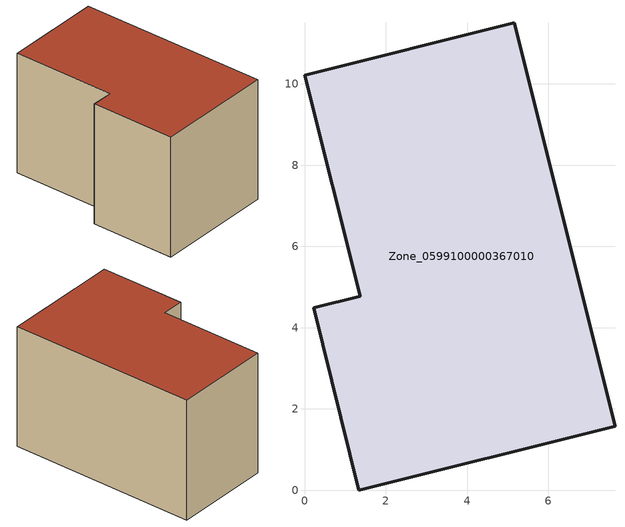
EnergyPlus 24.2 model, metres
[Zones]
Zone_0599100000367010
 floor ground (C_G): 0.23,4.49 1.37,4.77 0,10.22 5.16,11.51 7.64,1.58 1.34,0 z0
 wall outside (C_F): 1.37,4.77 0.23,4.49 1.34,0 7.64,1.58 5.16,11.51 0,10.22 1.37,4.77 z0:6.66
 roof outside (C_R): 5.16,11.51 0,10.22 1.37,4.77 0.23,4.49 1.34,0 7.64,1.58 z6.66
[BUILDING]
Pand.0599100000367010: North Axis=0; Terrain=City; Loads Convergence Tolerance Value=0.04; Temperature Convergence Tolerance Value=0.4; Solar Distribution=FullExterior; Maximum Number of Warmup Days=25; Minimum Number of Warmup Days=1
[Site:Location]
Rotterdam.The.Hague.AP_ZH_NLD Design_Conditions: Latitude=51.96; Longitude=4.45; Time Zone=1; Elevation=-4.5
[SITE:GROUNDTEMPERATURE:BUILDINGSURFACE]
18, 18, 18, 18, 18, 18, 18, 18, 18, 18, 18, 18
[MATERIAL] Thermal Absorptance=0.9; Solar Absorptance=0.7; Visible Absorptance=0.7
Name | Roughness | Thickness | Conductivity | Density | Specific Heat
G.TC.1992-2005 | MediumSmooth | 0.15 | 0.06 | 540 | 1210
F.TC.1992-2005 | Rough | 0.3 | 0.12 | 1920 | 840
R.TC.1992-2005 | MediumRough | 0.2 | 0.08 | 1500 | 1000
[CONSTRUCTION]
C_G: G.TC.1992-2005
C_F: F.TC.1992-2005
C_R: R.TC.1992-2005
[ZONE]
Zone_0599100000367010: Type=1; Multiplier=1; Ceiling Height=Autocalculate; Volume=Autocalculate; Floor Area=autocalculate; Part of Total Floor Area=Yes
[ZONEINFILTRATION:DESIGNFLOWRATE]
Infil_Zone_0599100000367010: Zone or ZoneList or Space or SpaceList=Zone_0599100000367010; Schedule=AlwaysOn; Design Flow Rate Calculation Method=Flow/Area; Flow Rate per Floor Area=0.0015; Constant Term Coefficient=1; Temperature Term Coefficient=0; Velocity Term Coefficient=0; Velocity Squared Term Coefficient=0
[HVACTEMPLATE:ZONE:IDEALLOADSAIRSYSTEM]
Zone_0599100000367010: Maximum Heating Supply Air Temperature=50; Minimum Cooling Supply Air Temperature=13; Maximum Heating Supply Air Humidity Ratio=0.0156; Minimum Cooling Supply Air Humidity Ratio=0.0077; Heating Limit=NoLimit; Cooling Limit=NoLimit; Dehumidification Control Type=ConstantSensibleHeatRatio; Cooling Sensible Heat Ratio=0.7; Dehumidification Setpoint=60; Humidification Control Type=None; Humidification Setpoint=30; Outdoor Air Method=None; Outdoor Air Flow Rate per Person=0.00944; Outdoor Air Flow Rate per Zone Floor Area=0; Outdoor Air Flow Rate per Zone=0; Demand Controlled Ventilation Type=None; Outdoor Air Economizer Type=NoEconomizer; Heat Recovery Type=None; Sensible Heat Recovery Effectiveness=0.7; Latent Heat Recovery Effectiveness=0.65
[ZONECONTROL:THERMOSTAT]
ThermostatControl_Zone_0599100000367010: Zone or ZoneList=Zone_0599100000367010; Control Type Schedule=DualSetpointControlType; Control 1=Thermostat_Zone_0599100000367010; Temperature Difference Between Cutout And Setpoint=0
[THERMOSTATSETPOINT:DUALSETPOINT]
Thermostat_Zone_0599100000367010: Heating Setpoint Temperature Schedule=HeatingSetpoint_Zone_0599100000367010; Cooling Setpoint Temperature Schedule=CoolingSetpoint_Zone_0599100000367010
[SCHEDULE:COMPACT]
HeatingSetpoint_Zone_0599100000367010: Through: 12/31, For: AllDays, Until: 24:00, 21
CoolingSetpoint_Zone_0599100000367010: Through: 12/31, For: AllDays, Until: 24:00, 24
DualSetpointControlType: Through: 12/31, For: AllDays, Until: 24:00, 4
AlwaysOn: Through: 12/31, For: AllDays, Until: 24:00, 1
